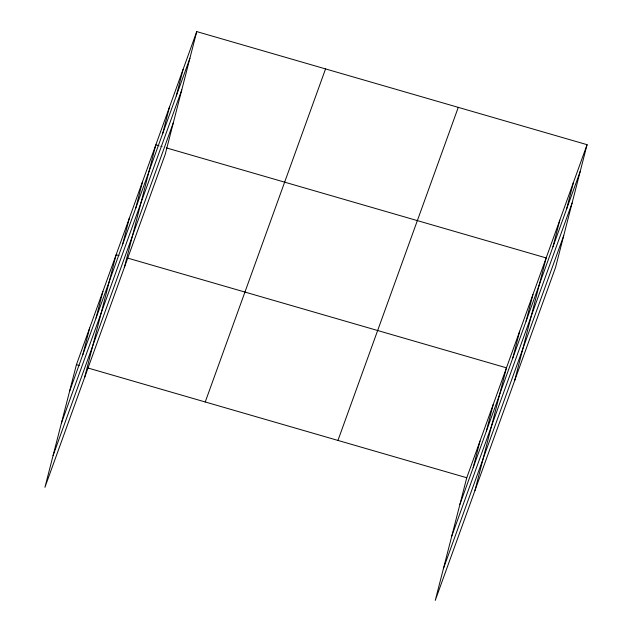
<?xml version="1.0" encoding="UTF-8"?>
<svg xmlns="http://www.w3.org/2000/svg" width="632" height="632" viewBox="0 0 632 632"><rect width="100%" height="100%" fill="white"/><g stroke="black" fill="none" stroke-linecap="round" stroke-linejoin="round"><path stroke-width="0.47" stroke-dasharray="3.16 2.37" d="M159.62 145.937L163.411 147.035"/><path stroke-width="0.95" d="M196.742 31.6L76.425 364.656L44.927 487.319L165.244 154.255L196.742 31.6L587.073 144.681L555.575 267.344L435.258 600.4L466.756 477.745L587.073 144.681M82.824 354.655L89.657 328.024M96.056 318.022L102.898 291.384M84.633 377.407L116.13 254.751L118.966 255.573M122.521 244.75L129.363 218.111M135.762 208.11L142.595 181.479M124.338 267.502L155.835 144.839L158.672 145.66M162.629 133.731L169.471 107.092M176.265 95.985L183.106 69.346M473.147 467.743L479.988 441.104M486.387 431.103L493.221 404.472M474.964 490.487L506.461 367.832L127.49 258.038M512.852 357.831L519.694 331.2M526.085 321.198L532.926 294.559M514.669 380.583L546.159 257.927L166.248 147.856M552.961 246.812L559.794 220.173M566.596 209.066L573.429 182.427M69.583 391.295L189.9 58.239M61.446 422.982L181.763 89.926M53.064 455.632L173.381 122.569M205.234 401.976L325.551 68.92M337.946 440.425L458.263 107.369M459.914 504.376L580.231 171.319M451.777 536.062L572.094 203.006M443.395 568.713L563.712 235.657M76.425 364.656L79.269 365.478M87.793 367.95L466.756 477.745"/></g></svg>
